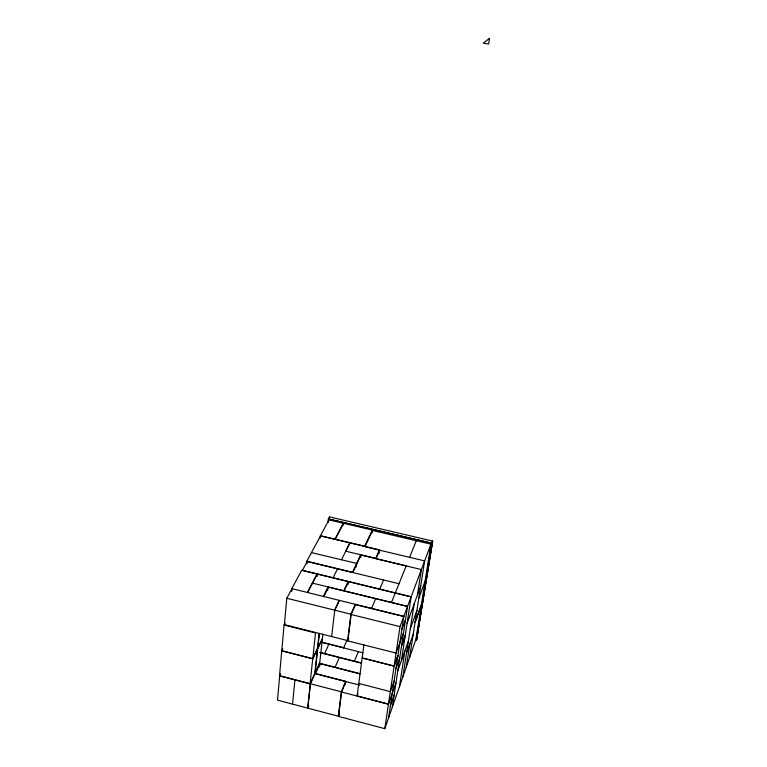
<?xml version="1.0" encoding="UTF-8"?>
<svg xmlns="http://www.w3.org/2000/svg" width="767" height="767" viewBox="0 0 767 767"><rect width="100%" height="100%" fill="white"/><g stroke="black" fill="none" stroke-linecap="round" stroke-linejoin="round"><path stroke-width="1.15" d="M319.187 666.83L319.571 663.388L310.079 683.819L279.504 675.861L281.757 650.847L282.793 648.709M285.113 623.082L284.087 625.028L281.767 650.704L312.754 658.652L317.49 648.537L319.12 633.475M291.738 591.098L291.959 588.72L286.781 598.27L284.404 624.635L347.643 640.598L348.515 638.585M291.585 590.993L291.796 588.615L301.757 570.217L317.078 573.946L316.838 576.285M292.553 704.116L294.95 679.735M306.579 563.572L306.81 561.243L320.52 535.893L379.55 549.862L379.099 553.266M306.896 563.86L307.126 561.54L399.08 583.725M320.155 538.079L320.405 535.759L328.995 519.882L343.3 523.238L343.031 525.596M317.039 576.276L317.289 573.937L348.151 581.453L347.729 584.962M310.079 683.819L312.735 658.805L317.471 648.69L314.777 673.531M312.754 658.652L315.486 632.967L284.087 625.028M307.672 708.114L310.271 683.723L279.696 675.756L277.491 700.137L307.672 708.114L308.65 705.937M339.608 713.032L338.314 716.215L307.855 708.162L310.453 683.771L319.657 663.417L322.38 638.748L317.768 648.614L315.064 673.455M328.027 522.538L328.41 518.962L329.522 516.91L432.674 541.071L416.548 639.918L431.553 543.506L432.674 541.071L416.548 639.918M328.295 521.704L329.522 516.91M319.417 633.389L317.778 648.46L322.389 638.595L322.897 634.002M327.624 590.475L328.017 586.937L323.358 596.39M319.743 665.938L320.002 663.647L359.665 673.848M331.641 636.562L334.776 610.187L339.359 600.408M348.151 583.86L348.429 581.52L411.141 596.784L401.409 660.703M356.176 566.909L356.626 563.4L311.488 552.604M338.314 716.215L341.325 691.815L345.668 681.374L315.16 673.474M347.643 640.598L350.893 614.194L355.284 604.329M414.151 603.897L402.848 676.906L384.804 728.65L338.573 716.426L341.583 692.035L345.917 681.585M399.847 642.765L396.06 653.062L347.892 640.905L351.152 614.501L355.543 604.645L403.778 616.534L400 626.629L394.133 666.015L362.168 657.885L363.874 644.942M360.385 557.063L360.663 554.781L352.456 572.287L306.81 561.243M360.691 557.369L360.979 555.068L406.194 565.873L391.496 602.421M345.236 684.835L345.668 681.374M371.985 532.288L372.273 530.035L343.472 523.276L335.208 539.268L364.661 546.267L372.273 530.035M372.283 532.739L372.57 530.486L430.939 544.187L421.38 604.693L415.081 622.325M357.144 695.937L362.149 658.038L394.104 666.168L388.457 704.087L357.144 695.937L357.978 693.828M384.804 728.65L388.438 704.24L395.954 682.956M388.581 717.816L403.825 616.323L407.517 606.496L328.477 587.129L323.818 596.592M392.273 707.241L407.545 606.352L430.939 544.187M399.415 686.733L404.918 650.886M409.933 643.513L406.251 667.127L402.905 676.734M417.469 594.78L421.38 569.555L375.955 558.702L379.732 550.217M409.559 657.645L424.63 560.888M416.308 639.822L432.454 541.09M406.299 666.935L415.877 639.525L421.351 604.904L415.043 622.545M390.393 705.765L394.113 695.142M406.548 653.148L413.202 634.299M394.113 680.991L390.317 691.642L358.793 683.416M397.805 670.77L408.341 641.298M396.021 668.325L399.712 658.086M410.297 628.825L416.922 610.379M394.133 666.015L397.92 655.622M401.678 645.143L405.273 635.268M394.104 666.168L397.891 655.775M401.592 645.747L405.187 635.872M418.849 598.212L425.139 580.926M399.875 642.631L403.567 632.583M407.114 623.216L420.728 585.911M401.831 629.602L405.532 619.592M409.645 557.341L416.251 540.735M338.573 716.426L339.436 714.307M354.325 661.346L358.362 651.643M371.592 608.375L375.667 598.691M379.684 589.219L383.558 580.025M347.892 640.905L348.764 638.892M335.112 667.252L339.407 657.386M343.587 647.894L346.924 640.244M379.55 549.862L375.782 558.328L345.735 551.214M307.855 708.162L308.785 706.071M320.002 663.647L315.41 673.694L359.809 685.18M324.527 653.733L328.89 644.165M334.68 610.168L339.263 600.379M348.151 581.453L343.789 590.743L312.437 583.121M348.429 581.52L344.076 590.811L407.545 606.352M352.791 572.527L360.979 555.068M372.57 530.486L364.967 546.727L424.678 560.907M341.516 559.766L349.848 542.863M345.85 551.185L349.963 542.835M333.06 577.877L337.49 568.884M279.504 675.861L280.511 673.829M307.49 592.479L317.078 573.946M343.3 523.238L335.026 539.23L320.405 535.759M307.586 592.508L317.289 573.937M307.126 561.54L302.342 570.399L411.141 596.879M291.796 588.615L403.825 616.323M286.781 598.27L350.893 614.194M351.152 614.501L400 626.629M321.718 642.161L343.664 647.722M322.15 642.458L362.944 652.803M320.05 652.439L361.343 662.985M319.983 652.573L361.267 663.11M281.757 650.847L312.735 658.805M318.986 663.11L360.154 673.685M310.453 683.771L341.325 691.815M341.583 692.035L388.438 704.24M489.509 38.35L488.656 44.007L483.258 43.153L489.509 38.35M431.859 543.228L328.41 518.962L431.859 543.228"/></g></svg>
